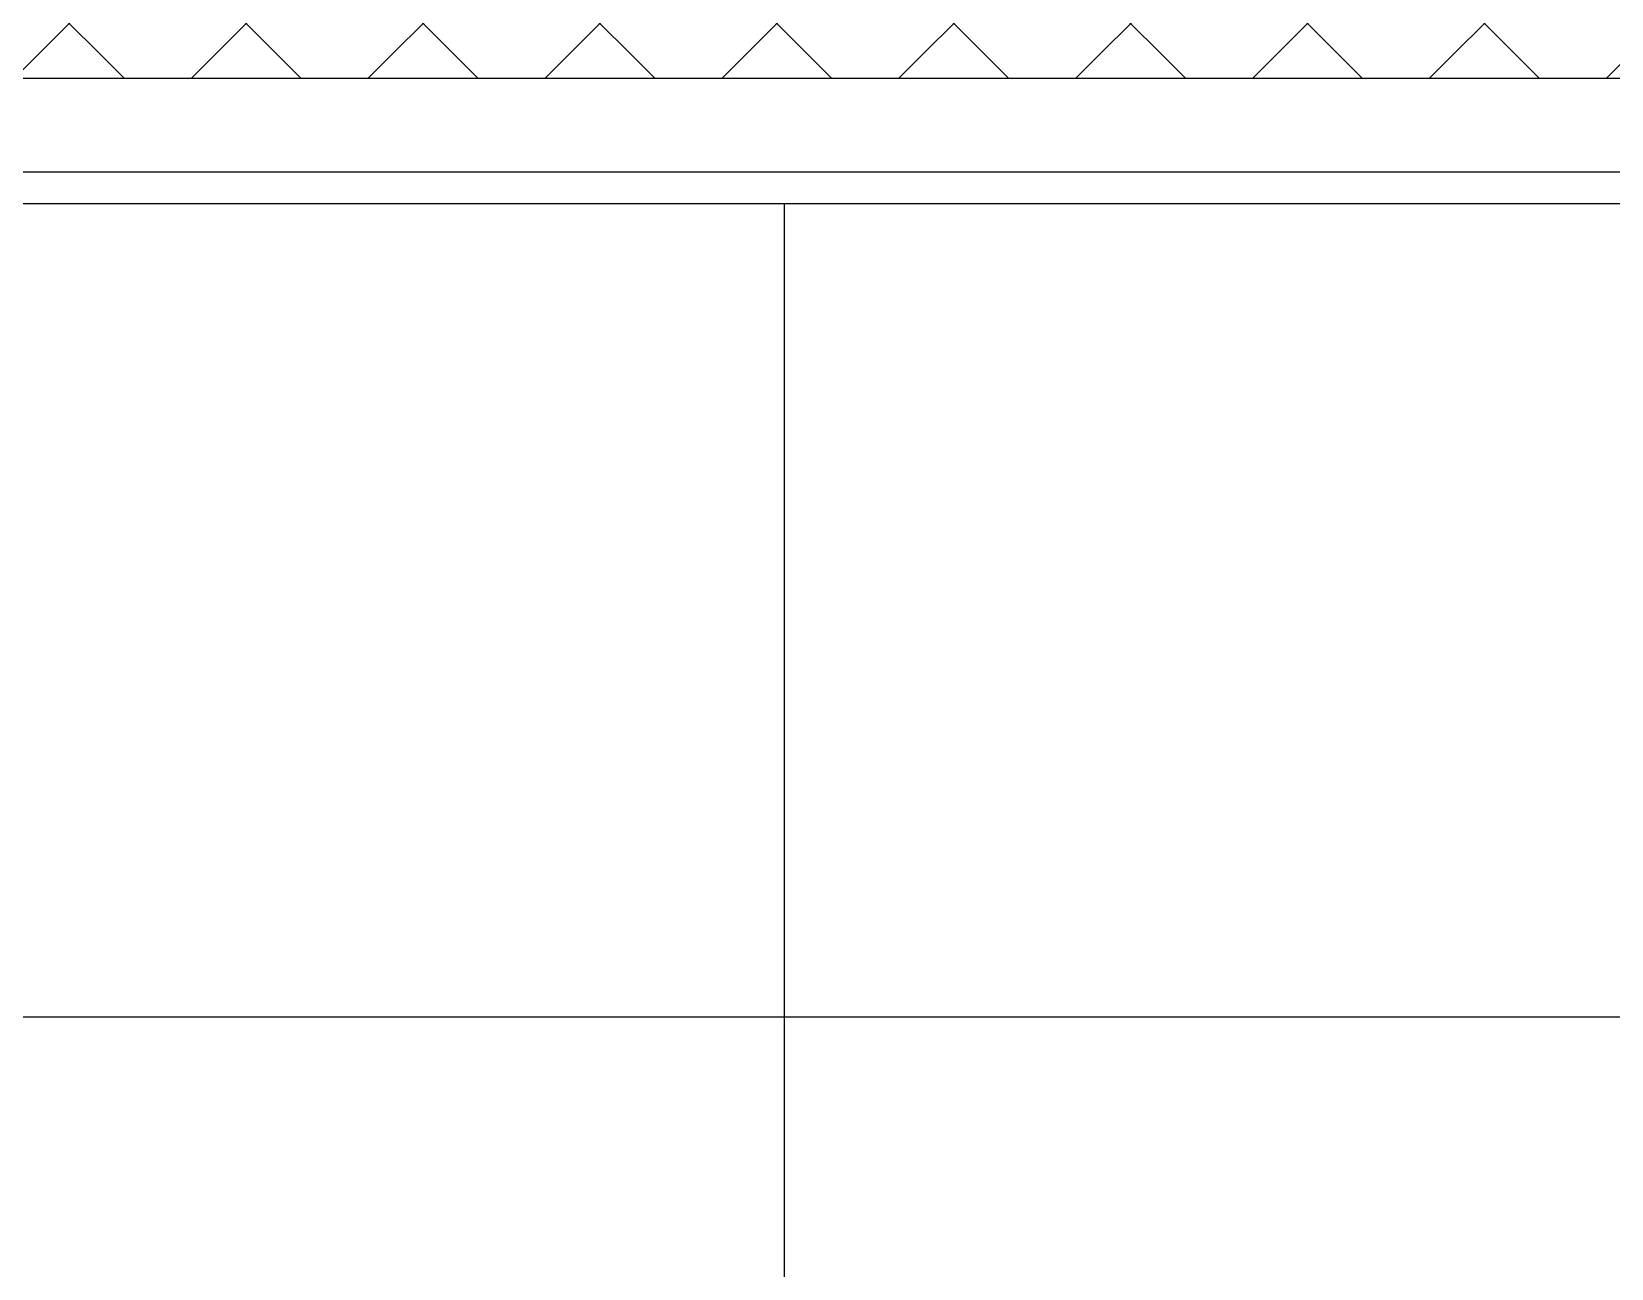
# Model space of a CAD drawing. Header units: millimetres. Extents: x 18456 to 179493, y -203649 to 469211.
# Drawn here: x 150771 to 151276, y 357302 to 357697 of the extents above; entities that cross this region are included whole.
import ezdxf

# ---------------------------------------------------------------- set-up
doc = ezdxf.new("R2010")
doc.units = ezdxf.units.MM
for name, color, linetype, true_color in [('X-평면도(기본형)$0$40HAT', 9, 'Continuous', 0x808080), ('X-평면도(기본형)$0$FIN', 9, 'Continuous', 0x808080), ('X-평면도(기본형)$0$MC', 7, 'Continuous', 0x7f7fff), ('X-평면도(기본형)$0$TIL', 5, 'Continuous', 0x0000ff), ('X-평면도(기본형)$0$W2', 3, 'Continuous', 0x00ff00)]:
    doc.layers.add(name, color=color, linetype=linetype, true_color=true_color)

# ---------------------------------------------------------------- blocks, each defined once
blk = doc.blocks.new('X-평면도(기본형)$0$ba15002700')
at = {"layer": 'X-평면도(기본형)$0$MC'}
blk.add_lwpolyline([(0, 0), (1500, 0), (1500, -2700), (0, -2700)], close=True, dxfattribs=at)
at = {"layer": 'X-평면도(기본형)$0$TIL'}
for p, q in [((600, 0), (600, -860)), ((100, -260), (1500, -260))]:
    blk.add_line(p, q, dxfattribs=at)

msp = doc.modelspace()

# ---------------------------------------------------------------- hatches: boundary and pattern name
at = {"layer": 'X-평면도(기본형)$0$40HAT'}
h = msp.add_hatch(dxfattribs=at)
h.set_pattern_fill('H3', color=256, scale=40, style=0, pattern_type=2)
h.set_pattern_definition([(315, (-174175.336, 75338.112), (28.2842712, 28.2842712), []), (45, (-174175.336, 75338.112), (-28.2842712, 28.2842712), [])])
h.paths.add_polyline_path([(152061.28, 355692.39), (151951.28, 355692.39), (151951.28, 357682.39), (150371.28, 357682.39), (150371.28, 354902.39), (150281.28, 354902.39), (150281.28, 357772.39), (151351.28, 357772.39), (151351.28, 359122.39), (152061.28, 359122.39), (152061.28, 359012.39), (151461.28, 359012.39), (151461.28, 357792.39), (152061.28, 357792.39)], flags=0)

# ---------------------------------------------------------------- linework, layer by layer
at = {"layer": 'X-평면도(기본형)$0$FIN'}
msp.add_line((151921.28, 357652.39), (150391.28, 357652.39), dxfattribs=at)
at = {"layer": 'X-평면도(기본형)$0$W2'}
msp.add_line((151951.28, 357682.39), (150371.28, 357682.39), dxfattribs=at)

# ---------------------------------------------------------------- block references
msp.add_blockref('X-평면도(기본형)$0$ba15002700', (150411.28, 357642.39))

doc.saveas('drawing.dxf')
